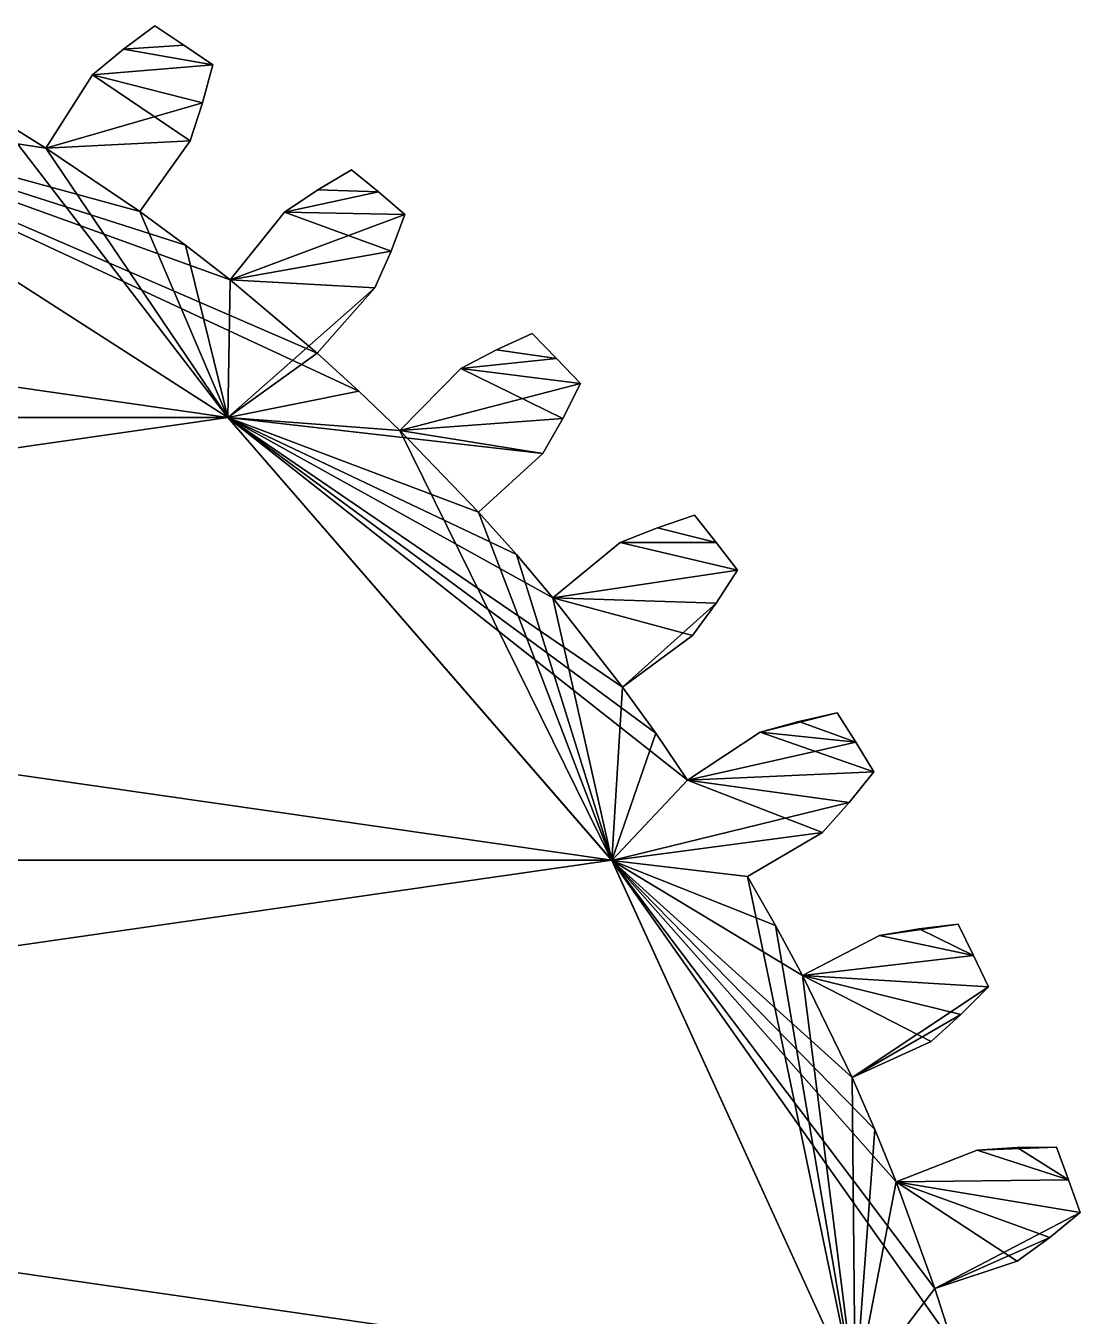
# Model space of a CAD drawing. Header units: inches. Extents: x -30 to 30, y -30 to 30.
# Drawn here: x 14.75 to 28.32, y 8.46 to 25.07 of the extents above; entities that cross this region are included whole.
import ezdxf

# ---------------------------------------------------------------- set-up
doc = ezdxf.new("R2010")
doc.units = ezdxf.units.IN
doc.header["$LTSCALE"] = 65.185185
doc.header["$MEASUREMENT"] = 0
for name, color, linetype in [('1', 7, 'CONTINUOUS'), ('12', 7, 'CONTINUOUS'), ('13', 7, 'CONTINUOUS'), ('15', 7, 'CONTINUOUS'), ('16', 7, 'CONTINUOUS'), ('17', 7, 'CONTINUOUS'), ('18', 7, 'CONTINUOUS'), ('19', 7, 'CONTINUOUS'), ('192', 7, 'CONTINUOUS'), ('193', 7, 'CONTINUOUS'), ('194', 7, 'CONTINUOUS'), ('195', 7, 'CONTINUOUS'), ('196', 7, 'CONTINUOUS'), ('197', 7, 'CONTINUOUS'), ('198', 7, 'CONTINUOUS'), ('199', 7, 'CONTINUOUS'), ('2', 7, 'CONTINUOUS'), ('20', 7, 'CONTINUOUS'), ('200', 7, 'CONTINUOUS'), ('201', 7, 'CONTINUOUS'), ('202', 7, 'CONTINUOUS'), ('203', 7, 'CONTINUOUS'), ('204', 7, 'CONTINUOUS'), ('205', 7, 'CONTINUOUS'), ('206', 7, 'CONTINUOUS'), ('207', 7, 'CONTINUOUS'), ('208', 7, 'CONTINUOUS'), ('209', 7, 'CONTINUOUS'), ('21', 7, 'CONTINUOUS'), ('210', 7, 'CONTINUOUS'), ('211', 7, 'CONTINUOUS'), ('212', 7, 'CONTINUOUS'), ('22', 7, 'CONTINUOUS'), ('23', 7, 'CONTINUOUS'), ('24', 7, 'CONTINUOUS'), ('25', 7, 'CONTINUOUS'), ('26', 7, 'CONTINUOUS'), ('27', 7, 'CONTINUOUS'), ('28', 7, 'CONTINUOUS'), ('29', 7, 'CONTINUOUS'), ('30', 7, 'CONTINUOUS'), ('31', 7, 'CONTINUOUS'), ('32', 7, 'CONTINUOUS'), ('34', 7, 'CONTINUOUS'), ('35', 7, 'CONTINUOUS'), ('363', 7, 'CONTINUOUS'), ('364', 7, 'CONTINUOUS'), ('368', 7, 'CONTINUOUS'), ('369', 7, 'CONTINUOUS')]:
    doc.layers.add(name, color=color, linetype=linetype)

msp = doc.modelspace()

# ---------------------------------------------------------------- linework, layer by layer
at = {"layer": '1', "color": 1, "linetype": 'CONTINUOUS'}
for points in [[(16.415, 25.07), (16.789, 24.822), (16.011, 24.769), (16.415, 25.07)], [(17.158, 24.568), (15.613, 24.439), (16.011, 24.769), (17.158, 24.568)], [(16.789, 24.822), (17.158, 24.568), (16.011, 24.769), (16.789, 24.822)], [(15.613, 24.439), (16.87, 23.588), (15.011, 23.496), (15.613, 24.439)], [(17.158, 24.568), (17.029, 24.08), (15.613, 24.439), (17.158, 24.568)], [(17.029, 24.08), (16.87, 23.588), (15.613, 24.439), (17.029, 24.08)], [(18.501, 20.858), (19.041, 20.367), (11.009, 24.105), (18.501, 20.858)], [(17.384, 21.798), (18.501, 20.858), (11.009, 24.105), (17.384, 21.798)], [(19.041, 20.367), (17.354, 20.027), (11.009, 24.105), (19.041, 20.367)], [(16.22, 22.678), (16.808, 22.246), (11.009, 24.105), (16.22, 22.678)], [(15.011, 23.496), (16.22, 22.678), (11.009, 24.105), (15.011, 23.496)], [(16.808, 22.246), (17.384, 21.798), (11.009, 24.105), (16.808, 22.246)], [(14.39, 23.881), (15.011, 23.496), (11.009, 24.105), (14.39, 23.881)], [(16.87, 23.588), (16.22, 22.678), (15.011, 23.496), (16.87, 23.588)], [(18.946, 23.217), (19.291, 22.931), (18.512, 22.96), (18.946, 23.217)], [(19.291, 22.931), (18.082, 22.673), (18.512, 22.96), (19.291, 22.931)], [(19.291, 22.931), (19.632, 22.64), (18.082, 22.673), (19.291, 22.931)], [(18.082, 22.673), (19.453, 22.168), (17.384, 21.798), (18.082, 22.673)], [(19.632, 22.64), (19.453, 22.168), (18.082, 22.673), (19.632, 22.64)], [(19.453, 22.168), (19.244, 21.695), (17.384, 21.798), (19.453, 22.168)], [(19.244, 21.695), (18.501, 20.858), (17.384, 21.798), (19.244, 21.695)], [(21.269, 21.11), (21.583, 20.789), (20.811, 20.899), (21.269, 21.11)], [(21.583, 20.789), (20.353, 20.658), (20.811, 20.899), (21.583, 20.789)], [(21.583, 20.789), (21.891, 20.464), (20.353, 20.658), (21.583, 20.789)], [(20.353, 20.658), (21.663, 20.014), (19.568, 19.862), (20.353, 20.658)], [(21.891, 20.464), (21.663, 20.014), (20.353, 20.658), (21.891, 20.464)], [(19.041, 20.367), (19.568, 19.862), (17.354, 20.027), (19.041, 20.367)], [(21.406, 19.565), (20.58, 18.81), (17.354, 20.027), (21.406, 19.565)], [(19.568, 19.862), (21.406, 19.565), (17.354, 20.027), (19.568, 19.862)], [(22.434, 16.556), (22.86, 15.963), (17.354, 20.027), (22.434, 16.556)], [(21.537, 17.707), (22.434, 16.556), (17.354, 20.027), (21.537, 17.707)], [(22.86, 15.963), (23.27, 15.359), (17.354, 20.027), (22.86, 15.963)], [(23.27, 15.359), (22.294, 14.326), (17.354, 20.027), (23.27, 15.359)], [(20.58, 18.81), (21.066, 18.265), (17.354, 20.027), (20.58, 18.81)], [(21.066, 18.265), (21.537, 17.707), (17.354, 20.027), (21.066, 18.265)], [(21.663, 20.014), (21.406, 19.565), (19.568, 19.862), (21.663, 20.014)], [(23.637, 18.419), (22.401, 18.418), (22.881, 18.609), (23.637, 18.419)], [(23.359, 18.771), (23.637, 18.419), (22.881, 18.609), (23.359, 18.771)], [(22.401, 18.418), (23.91, 18.063), (21.537, 17.707), (22.401, 18.418)], [(23.637, 18.419), (23.91, 18.063), (22.401, 18.418), (23.637, 18.419)], [(23.91, 18.063), (23.637, 17.639), (21.537, 17.707), (23.91, 18.063)], [(23.637, 17.639), (23.334, 17.22), (21.537, 17.707), (23.637, 17.639)], [(23.334, 17.22), (22.434, 16.556), (21.537, 17.707), (23.334, 17.22)], [(25.433, 15.847), (24.203, 15.975), (24.701, 16.115), (25.433, 15.847)], [(25.193, 16.226), (25.433, 15.847), (24.701, 16.115), (25.193, 16.226)], [(24.203, 15.975), (25.667, 15.465), (23.27, 15.359), (24.203, 15.975)], [(25.433, 15.847), (25.667, 15.465), (24.203, 15.975), (25.433, 15.847)], [(25.667, 15.465), (25.351, 15.072), (23.27, 15.359), (25.667, 15.465)], [(23.27, 15.359), (25.006, 14.687), (22.294, 14.326), (23.27, 15.359)], [(25.351, 15.072), (25.006, 14.687), (23.27, 15.359), (25.351, 15.072)], [(25.006, 14.687), (24.041, 14.12), (22.294, 14.326), (25.006, 14.687)], [(26.452, 8.813), (26.674, 8.118), (22.294, 14.326), (26.452, 8.813)], [(25.954, 10.186), (26.452, 8.813), (22.294, 14.326), (25.954, 10.186)], [(26.674, 8.118), (25.427, 7.465), (22.294, 14.326), (26.674, 8.118)], [(25.386, 11.53), (25.679, 10.862), (22.294, 14.326), (25.386, 11.53)], [(24.748, 12.843), (25.386, 11.53), (22.294, 14.326), (24.748, 12.843)], [(25.679, 10.862), (25.954, 10.186), (22.294, 14.326), (25.679, 10.862)], [(24.041, 14.12), (24.403, 13.486), (22.294, 14.326), (24.041, 14.12)], [(24.403, 13.486), (24.748, 12.843), (22.294, 14.326), (24.403, 13.486)], [(26.751, 13.504), (26.95, 13.102), (26.25, 13.445), (26.751, 13.504)], [(25.74, 13.358), (26.95, 13.102), (24.748, 12.843), (25.74, 13.358)], [(26.95, 13.102), (25.74, 13.358), (26.25, 13.445), (26.95, 13.102)], [(26.95, 13.102), (27.143, 12.697), (24.748, 12.843), (26.95, 13.102)], [(26.788, 12.34), (26.404, 11.993), (24.748, 12.843), (26.788, 12.34)], [(26.404, 11.993), (25.386, 11.53), (24.748, 12.843), (26.404, 11.993)], [(27.143, 12.697), (26.788, 12.34), (24.748, 12.843), (27.143, 12.697)], [(28.016, 10.634), (28.172, 10.213), (27.512, 10.628), (28.016, 10.634)], [(26.996, 10.594), (28.172, 10.213), (25.954, 10.186), (26.996, 10.594)], [(28.172, 10.213), (26.996, 10.594), (27.512, 10.628), (28.172, 10.213)], [(28.172, 10.213), (28.322, 9.791), (25.954, 10.186), (28.172, 10.213)], [(27.931, 9.472), (27.513, 9.167), (25.954, 10.186), (27.931, 9.472)], [(27.513, 9.167), (26.452, 8.813), (25.954, 10.186), (27.513, 9.167)], [(28.322, 9.791), (27.931, 9.472), (25.954, 10.186), (28.322, 9.791)]]:
    msp.add_3dface(points, dxfattribs=at)
at = {"layer": '12', "color": 1, "linetype": 'CONTINUOUS'}
for points in [[(27.513, 9.167, 6), (26.452, 8.813, 6), (26.452, 8.813), (27.513, 9.167, 6)], [(27.513, 9.167), (27.513, 9.167, 6), (26.452, 8.813), (27.513, 9.167)]]:
    msp.add_3dface(points, dxfattribs=at)
at = {"layer": '13', "color": 1, "linetype": 'CONTINUOUS'}
for points in [[(26.452, 8.813, 6), (26.674, 8.118, 6), (26.452, 8.813), (26.452, 8.813, 6)], [(26.452, 8.813), (26.674, 8.118, 6), (26.674, 8.118), (26.452, 8.813)]]:
    msp.add_3dface(points, dxfattribs=at)
at = {"layer": '15', "color": 1, "linetype": 'CONTINUOUS'}
for points in [[(26.404, 11.993, 6), (25.386, 11.53, 6), (25.386, 11.53), (26.404, 11.993, 6)], [(26.404, 11.993), (26.404, 11.993, 6), (25.386, 11.53), (26.404, 11.993)]]:
    msp.add_3dface(points, dxfattribs=at)
at = {"layer": '16', "color": 1, "linetype": 'CONTINUOUS'}
for points in [[(25.386, 11.53, 6), (25.679, 10.862, 6), (25.386, 11.53), (25.386, 11.53, 6)], [(25.386, 11.53), (25.679, 10.862, 6), (25.679, 10.862), (25.386, 11.53)], [(25.679, 10.862, 6), (25.954, 10.186, 6), (25.679, 10.862), (25.679, 10.862, 6)], [(25.954, 10.186, 6), (25.954, 10.186), (25.679, 10.862), (25.954, 10.186, 6)]]:
    msp.add_3dface(points, dxfattribs=at)
at = {"layer": '17', "color": 1, "linetype": 'CONTINUOUS'}
for points in [[(25.954, 10.186, 6), (26.996, 10.594, 6), (26.996, 10.594), (25.954, 10.186, 6)], [(25.954, 10.186, 6), (26.996, 10.594), (25.954, 10.186), (25.954, 10.186, 6)]]:
    msp.add_3dface(points, dxfattribs=at)
at = {"layer": '18', "color": 1, "linetype": 'CONTINUOUS'}
for points in [[(25.006, 14.687, 6), (24.041, 14.12, 6), (24.041, 14.12), (25.006, 14.687, 6)], [(25.006, 14.687), (25.006, 14.687, 6), (24.041, 14.12), (25.006, 14.687)]]:
    msp.add_3dface(points, dxfattribs=at)
at = {"layer": '19', "color": 1, "linetype": 'CONTINUOUS'}
for points in [[(24.041, 14.12, 6), (24.403, 13.486, 6), (24.041, 14.12), (24.041, 14.12, 6)], [(24.041, 14.12), (24.403, 13.486, 6), (24.403, 13.486), (24.041, 14.12)], [(24.403, 13.486, 6), (24.748, 12.843, 6), (24.403, 13.486), (24.403, 13.486, 6)], [(24.748, 12.843, 6), (24.748, 12.843), (24.403, 13.486), (24.748, 12.843, 6)]]:
    msp.add_3dface(points, dxfattribs=at)
at = {"layer": '192', "color": 1, "linetype": 'CONTINUOUS'}
for points in [[(28.322, 9.791, 6), (27.931, 9.472, 6), (28.322, 9.791), (28.322, 9.791, 6)], [(28.322, 9.791), (27.931, 9.472, 6), (27.931, 9.472), (28.322, 9.791)], [(27.931, 9.472, 6), (27.513, 9.167, 6), (27.931, 9.472), (27.931, 9.472, 6)], [(27.513, 9.167, 6), (27.513, 9.167), (27.931, 9.472), (27.513, 9.167, 6)]]:
    msp.add_3dface(points, dxfattribs=at)
at = {"layer": '193', "color": 1, "linetype": 'CONTINUOUS'}
for points in [[(28.016, 10.634, 6), (28.172, 10.213, 6), (28.016, 10.634), (28.016, 10.634, 6)], [(28.016, 10.634), (28.172, 10.213, 6), (28.172, 10.213), (28.016, 10.634)], [(28.172, 10.213, 6), (28.322, 9.791, 6), (28.172, 10.213), (28.172, 10.213, 6)], [(28.322, 9.791, 6), (28.322, 9.791), (28.172, 10.213), (28.322, 9.791, 6)]]:
    msp.add_3dface(points, dxfattribs=at)
at = {"layer": '194', "color": 1, "linetype": 'CONTINUOUS'}
for points in [[(27.512, 10.628, 6), (28.016, 10.634, 6), (27.512, 10.628), (27.512, 10.628, 6)], [(28.016, 10.634, 6), (28.016, 10.634), (27.512, 10.628), (28.016, 10.634, 6)], [(26.996, 10.594, 6), (27.512, 10.628, 6), (26.996, 10.594), (26.996, 10.594, 6)], [(26.996, 10.594), (27.512, 10.628, 6), (27.512, 10.628), (26.996, 10.594)]]:
    msp.add_3dface(points, dxfattribs=at)
at = {"layer": '195', "color": 1, "linetype": 'CONTINUOUS'}
for points in [[(27.143, 12.697, 6), (26.788, 12.34, 6), (27.143, 12.697), (27.143, 12.697, 6)], [(27.143, 12.697), (26.788, 12.34, 6), (26.788, 12.34), (27.143, 12.697)], [(26.788, 12.34, 6), (26.404, 11.993, 6), (26.788, 12.34), (26.788, 12.34, 6)], [(26.404, 11.993, 6), (26.404, 11.993), (26.788, 12.34), (26.404, 11.993, 6)]]:
    msp.add_3dface(points, dxfattribs=at)
at = {"layer": '196', "color": 1, "linetype": 'CONTINUOUS'}
for points in [[(26.751, 13.504, 6), (26.95, 13.102, 6), (26.751, 13.504), (26.751, 13.504, 6)], [(26.751, 13.504), (26.95, 13.102, 6), (26.95, 13.102), (26.751, 13.504)], [(26.95, 13.102, 6), (27.143, 12.697, 6), (26.95, 13.102), (26.95, 13.102, 6)], [(27.143, 12.697, 6), (27.143, 12.697), (26.95, 13.102), (27.143, 12.697, 6)]]:
    msp.add_3dface(points, dxfattribs=at)
at = {"layer": '197', "color": 1, "linetype": 'CONTINUOUS'}
for points in [[(26.25, 13.445, 6), (26.751, 13.504, 6), (26.25, 13.445), (26.25, 13.445, 6)], [(26.751, 13.504, 6), (26.751, 13.504), (26.25, 13.445), (26.751, 13.504, 6)], [(25.74, 13.358, 6), (26.25, 13.445, 6), (25.74, 13.358), (25.74, 13.358, 6)], [(25.74, 13.358), (26.25, 13.445, 6), (26.25, 13.445), (25.74, 13.358)]]:
    msp.add_3dface(points, dxfattribs=at)
at = {"layer": '198', "color": 1, "linetype": 'CONTINUOUS'}
for points in [[(25.667, 15.465, 6), (25.351, 15.072, 6), (25.667, 15.465), (25.667, 15.465, 6)], [(25.667, 15.465), (25.351, 15.072, 6), (25.351, 15.072), (25.667, 15.465)], [(25.351, 15.072, 6), (25.006, 14.687, 6), (25.351, 15.072), (25.351, 15.072, 6)], [(25.006, 14.687, 6), (25.006, 14.687), (25.351, 15.072), (25.006, 14.687, 6)]]:
    msp.add_3dface(points, dxfattribs=at)
at = {"layer": '199', "color": 1, "linetype": 'CONTINUOUS'}
for points in [[(25.193, 16.226, 6), (25.433, 15.847, 6), (25.193, 16.226), (25.193, 16.226, 6)], [(25.193, 16.226), (25.433, 15.847, 6), (25.433, 15.847), (25.193, 16.226)], [(25.433, 15.847, 6), (25.667, 15.465, 6), (25.433, 15.847), (25.433, 15.847, 6)], [(25.667, 15.465, 6), (25.667, 15.465), (25.433, 15.847), (25.667, 15.465, 6)]]:
    msp.add_3dface(points, dxfattribs=at)
at = {"layer": '2', "color": 1, "linetype": 'CONTINUOUS'}
for points in [[(16.415, 25.07, 6), (16.011, 24.769, 6), (16.789, 24.822, 6), (16.415, 25.07, 6)], [(16.011, 24.769, 6), (15.613, 24.439, 6), (17.158, 24.568, 6), (16.011, 24.769, 6)], [(16.789, 24.822, 6), (16.011, 24.769, 6), (17.158, 24.568, 6), (16.789, 24.822, 6)], [(15.613, 24.439, 6), (15.011, 23.496, 6), (17.029, 24.08, 6), (15.613, 24.439, 6)], [(17.158, 24.568, 6), (15.613, 24.439, 6), (17.029, 24.08, 6), (17.158, 24.568, 6)], [(17.354, 20.027, 6), (14.39, 23.881, 6), (11.009, 24.105, 6), (17.354, 20.027, 6)], [(17.029, 24.08, 6), (15.011, 23.496, 6), (16.87, 23.588, 6), (17.029, 24.08, 6)], [(15.011, 23.496, 6), (14.39, 23.881, 6), (17.354, 20.027, 6), (15.011, 23.496, 6)], [(16.87, 23.588, 6), (15.011, 23.496, 6), (16.22, 22.678, 6), (16.87, 23.588, 6)], [(16.22, 22.678, 6), (15.011, 23.496, 6), (17.354, 20.027, 6), (16.22, 22.678, 6)], [(18.946, 23.217, 6), (18.512, 22.96, 6), (19.291, 22.931, 6), (18.946, 23.217, 6)], [(18.512, 22.96, 6), (18.082, 22.673, 6), (19.291, 22.931, 6), (18.512, 22.96, 6)], [(19.291, 22.931, 6), (18.082, 22.673, 6), (19.632, 22.64, 6), (19.291, 22.931, 6)], [(16.808, 22.246, 6), (16.22, 22.678, 6), (17.354, 20.027, 6), (16.808, 22.246, 6)], [(18.082, 22.673, 6), (17.384, 21.798, 6), (19.632, 22.64, 6), (18.082, 22.673, 6)], [(19.632, 22.64, 6), (17.384, 21.798, 6), (19.453, 22.168, 6), (19.632, 22.64, 6)], [(17.384, 21.798, 6), (16.808, 22.246, 6), (17.354, 20.027, 6), (17.384, 21.798, 6)], [(19.453, 22.168, 6), (17.384, 21.798, 6), (19.244, 21.695, 6), (19.453, 22.168, 6)], [(19.244, 21.695, 6), (17.384, 21.798, 6), (17.354, 20.027, 6), (19.244, 21.695, 6)], [(18.501, 20.858, 6), (19.244, 21.695, 6), (17.354, 20.027, 6), (18.501, 20.858, 6)], [(21.269, 21.11, 6), (20.811, 20.899, 6), (21.583, 20.789, 6), (21.269, 21.11, 6)], [(19.041, 20.367, 6), (18.501, 20.858, 6), (17.354, 20.027, 6), (19.041, 20.367, 6)], [(20.811, 20.899, 6), (20.353, 20.658, 6), (21.583, 20.789, 6), (20.811, 20.899, 6)], [(21.583, 20.789, 6), (20.353, 20.658, 6), (21.891, 20.464, 6), (21.583, 20.789, 6)], [(20.353, 20.658, 6), (19.568, 19.862, 6), (21.891, 20.464, 6), (20.353, 20.658, 6)], [(21.891, 20.464, 6), (19.568, 19.862, 6), (21.663, 20.014, 6), (21.891, 20.464, 6)], [(19.568, 19.862, 6), (19.041, 20.367, 6), (17.354, 20.027, 6), (19.568, 19.862, 6)], [(22.294, 14.326, 6), (19.568, 19.862, 6), (17.354, 20.027, 6), (22.294, 14.326, 6)], [(21.663, 20.014, 6), (19.568, 19.862, 6), (21.406, 19.565, 6), (21.663, 20.014, 6)], [(21.406, 19.565, 6), (19.568, 19.862, 6), (20.58, 18.81, 6), (21.406, 19.565, 6)], [(20.58, 18.81, 6), (19.568, 19.862, 6), (22.294, 14.326, 6), (20.58, 18.81, 6)], [(21.066, 18.265, 6), (20.58, 18.81, 6), (22.294, 14.326, 6), (21.066, 18.265, 6)], [(22.881, 18.609, 6), (22.401, 18.418, 6), (23.637, 18.419, 6), (22.881, 18.609, 6)], [(23.359, 18.771, 6), (22.881, 18.609, 6), (23.637, 18.419, 6), (23.359, 18.771, 6)], [(22.401, 18.418, 6), (21.537, 17.707, 6), (23.91, 18.063, 6), (22.401, 18.418, 6)], [(23.637, 18.419, 6), (22.401, 18.418, 6), (23.91, 18.063, 6), (23.637, 18.419, 6)], [(21.537, 17.707, 6), (21.066, 18.265, 6), (22.294, 14.326, 6), (21.537, 17.707, 6)], [(23.91, 18.063, 6), (21.537, 17.707, 6), (23.637, 17.639, 6), (23.91, 18.063, 6)], [(23.637, 17.639, 6), (21.537, 17.707, 6), (22.434, 16.556, 6), (23.637, 17.639, 6)], [(22.434, 16.556, 6), (21.537, 17.707, 6), (22.294, 14.326, 6), (22.434, 16.556, 6)], [(23.334, 17.22, 6), (23.637, 17.639, 6), (22.434, 16.556, 6), (23.334, 17.22, 6)], [(22.86, 15.963, 6), (22.434, 16.556, 6), (22.294, 14.326, 6), (22.86, 15.963, 6)], [(24.701, 16.115, 6), (24.203, 15.975, 6), (25.193, 16.226, 6), (24.701, 16.115, 6)], [(25.193, 16.226, 6), (24.203, 15.975, 6), (25.433, 15.847, 6), (25.193, 16.226, 6)], [(23.27, 15.359, 6), (22.86, 15.963, 6), (22.294, 14.326, 6), (23.27, 15.359, 6)], [(24.203, 15.975, 6), (23.27, 15.359, 6), (25.433, 15.847, 6), (24.203, 15.975, 6)], [(25.433, 15.847, 6), (23.27, 15.359, 6), (25.667, 15.465, 6), (25.433, 15.847, 6)], [(25.667, 15.465, 6), (23.27, 15.359, 6), (25.351, 15.072, 6), (25.667, 15.465, 6)], [(25.351, 15.072, 6), (23.27, 15.359, 6), (22.294, 14.326, 6), (25.351, 15.072, 6)], [(25.006, 14.687, 6), (25.351, 15.072, 6), (22.294, 14.326, 6), (25.006, 14.687, 6)], [(24.041, 14.12, 6), (25.006, 14.687, 6), (22.294, 14.326, 6), (24.041, 14.12, 6)], [(25.427, 7.465, 6), (24.041, 14.12, 6), (22.294, 14.326, 6), (25.427, 7.465, 6)], [(24.403, 13.486, 6), (24.041, 14.12, 6), (25.427, 7.465, 6), (24.403, 13.486, 6)], [(24.748, 12.843, 6), (24.403, 13.486, 6), (25.427, 7.465, 6), (24.748, 12.843, 6)], [(26.25, 13.445, 6), (25.74, 13.358, 6), (26.751, 13.504, 6), (26.25, 13.445, 6)], [(26.751, 13.504, 6), (25.74, 13.358, 6), (26.95, 13.102, 6), (26.751, 13.504, 6)], [(25.74, 13.358, 6), (24.748, 12.843, 6), (26.95, 13.102, 6), (25.74, 13.358, 6)], [(26.95, 13.102, 6), (24.748, 12.843, 6), (27.143, 12.697, 6), (26.95, 13.102, 6)], [(27.143, 12.697, 6), (24.748, 12.843, 6), (25.386, 11.53, 6), (27.143, 12.697, 6)], [(25.386, 11.53, 6), (24.748, 12.843, 6), (25.427, 7.465, 6), (25.386, 11.53, 6)], [(26.788, 12.34, 6), (27.143, 12.697, 6), (25.386, 11.53, 6), (26.788, 12.34, 6)], [(26.404, 11.993, 6), (26.788, 12.34, 6), (25.386, 11.53, 6), (26.404, 11.993, 6)], [(25.679, 10.862, 6), (25.386, 11.53, 6), (25.427, 7.465, 6), (25.679, 10.862, 6)], [(25.954, 10.186, 6), (25.679, 10.862, 6), (25.427, 7.465, 6), (25.954, 10.186, 6)], [(27.512, 10.628, 6), (26.996, 10.594, 6), (28.016, 10.634, 6), (27.512, 10.628, 6)], [(28.016, 10.634, 6), (26.996, 10.594, 6), (28.172, 10.213, 6), (28.016, 10.634, 6)], [(26.996, 10.594, 6), (25.954, 10.186, 6), (28.172, 10.213, 6), (26.996, 10.594, 6)], [(26.452, 8.813, 6), (25.954, 10.186, 6), (25.427, 7.465, 6), (26.452, 8.813, 6)], [(28.172, 10.213, 6), (25.954, 10.186, 6), (28.322, 9.791, 6), (28.172, 10.213, 6)], [(28.322, 9.791, 6), (25.954, 10.186, 6), (26.452, 8.813, 6), (28.322, 9.791, 6)], [(27.931, 9.472, 6), (28.322, 9.791, 6), (26.452, 8.813, 6), (27.931, 9.472, 6)], [(27.513, 9.167, 6), (27.931, 9.472, 6), (26.452, 8.813, 6), (27.513, 9.167, 6)], [(26.674, 8.118, 6), (26.452, 8.813, 6), (25.427, 7.465, 6), (26.674, 8.118, 6)]]:
    msp.add_3dface(points, dxfattribs=at)
at = {"layer": '20', "color": 1, "linetype": 'CONTINUOUS'}
for points in [[(24.748, 12.843, 6), (25.74, 13.358, 6), (25.74, 13.358), (24.748, 12.843, 6)], [(24.748, 12.843, 6), (25.74, 13.358), (24.748, 12.843), (24.748, 12.843, 6)]]:
    msp.add_3dface(points, dxfattribs=at)
at = {"layer": '200', "color": 1, "linetype": 'CONTINUOUS'}
for points in [[(24.203, 15.975, 6), (24.701, 16.115, 6), (24.203, 15.975), (24.203, 15.975, 6)], [(24.203, 15.975), (24.701, 16.115, 6), (24.701, 16.115), (24.203, 15.975)], [(24.701, 16.115, 6), (25.193, 16.226, 6), (24.701, 16.115), (24.701, 16.115, 6)], [(25.193, 16.226, 6), (25.193, 16.226), (24.701, 16.115), (25.193, 16.226, 6)]]:
    msp.add_3dface(points, dxfattribs=at)
at = {"layer": '201', "color": 1, "linetype": 'CONTINUOUS'}
for points in [[(23.91, 18.063, 6), (23.637, 17.639, 6), (23.91, 18.063), (23.91, 18.063, 6)], [(23.91, 18.063), (23.637, 17.639, 6), (23.637, 17.639), (23.91, 18.063)], [(23.637, 17.639, 6), (23.334, 17.22, 6), (23.637, 17.639), (23.637, 17.639, 6)], [(23.334, 17.22, 6), (23.334, 17.22), (23.637, 17.639), (23.334, 17.22, 6)]]:
    msp.add_3dface(points, dxfattribs=at)
at = {"layer": '202', "color": 1, "linetype": 'CONTINUOUS'}
for points in [[(23.359, 18.771, 6), (23.637, 18.419, 6), (23.359, 18.771), (23.359, 18.771, 6)], [(23.359, 18.771), (23.637, 18.419, 6), (23.637, 18.419), (23.359, 18.771)], [(23.637, 18.419, 6), (23.91, 18.063, 6), (23.637, 18.419), (23.637, 18.419, 6)], [(23.91, 18.063, 6), (23.91, 18.063), (23.637, 18.419), (23.91, 18.063, 6)]]:
    msp.add_3dface(points, dxfattribs=at)
at = {"layer": '203', "color": 1, "linetype": 'CONTINUOUS'}
for points in [[(22.401, 18.418, 6), (22.881, 18.609, 6), (22.401, 18.418), (22.401, 18.418, 6)], [(22.401, 18.418), (22.881, 18.609, 6), (22.881, 18.609), (22.401, 18.418)], [(22.881, 18.609, 6), (23.359, 18.771, 6), (22.881, 18.609), (22.881, 18.609, 6)], [(23.359, 18.771, 6), (23.359, 18.771), (22.881, 18.609), (23.359, 18.771, 6)]]:
    msp.add_3dface(points, dxfattribs=at)
at = {"layer": '204', "color": 1, "linetype": 'CONTINUOUS'}
for points in [[(21.891, 20.464, 6), (21.663, 20.014, 6), (21.891, 20.464), (21.891, 20.464, 6)], [(21.891, 20.464), (21.663, 20.014, 6), (21.663, 20.014), (21.891, 20.464)], [(21.663, 20.014, 6), (21.406, 19.565, 6), (21.663, 20.014), (21.663, 20.014, 6)], [(21.406, 19.565, 6), (21.406, 19.565), (21.663, 20.014), (21.406, 19.565, 6)]]:
    msp.add_3dface(points, dxfattribs=at)
at = {"layer": '205', "color": 1, "linetype": 'CONTINUOUS'}
for points in [[(21.269, 21.11, 6), (21.583, 20.789, 6), (21.269, 21.11), (21.269, 21.11, 6)], [(21.269, 21.11), (21.583, 20.789, 6), (21.583, 20.789), (21.269, 21.11)], [(21.583, 20.789, 6), (21.891, 20.464, 6), (21.583, 20.789), (21.583, 20.789, 6)], [(21.891, 20.464, 6), (21.891, 20.464), (21.583, 20.789), (21.891, 20.464, 6)]]:
    msp.add_3dface(points, dxfattribs=at)
at = {"layer": '206', "color": 1, "linetype": 'CONTINUOUS'}
for points in [[(20.811, 20.899, 6), (21.269, 21.11, 6), (20.811, 20.899), (20.811, 20.899, 6)], [(21.269, 21.11, 6), (21.269, 21.11), (20.811, 20.899), (21.269, 21.11, 6)], [(20.353, 20.658, 6), (20.811, 20.899, 6), (20.353, 20.658), (20.353, 20.658, 6)], [(20.353, 20.658), (20.811, 20.899, 6), (20.811, 20.899), (20.353, 20.658)]]:
    msp.add_3dface(points, dxfattribs=at)
at = {"layer": '207', "color": 1, "linetype": 'CONTINUOUS'}
for points in [[(19.632, 22.64, 6), (19.453, 22.168, 6), (19.632, 22.64), (19.632, 22.64, 6)], [(19.632, 22.64), (19.453, 22.168, 6), (19.453, 22.168), (19.632, 22.64)], [(19.453, 22.168, 6), (19.244, 21.695, 6), (19.453, 22.168), (19.453, 22.168, 6)], [(19.244, 21.695, 6), (19.244, 21.695), (19.453, 22.168), (19.244, 21.695, 6)]]:
    msp.add_3dface(points, dxfattribs=at)
at = {"layer": '208', "color": 1, "linetype": 'CONTINUOUS'}
for points in [[(18.946, 23.217, 6), (19.291, 22.931, 6), (18.946, 23.217), (18.946, 23.217, 6)], [(18.946, 23.217), (19.291, 22.931, 6), (19.291, 22.931), (18.946, 23.217)], [(19.291, 22.931, 6), (19.632, 22.64, 6), (19.291, 22.931), (19.291, 22.931, 6)], [(19.632, 22.64, 6), (19.632, 22.64), (19.291, 22.931), (19.632, 22.64, 6)]]:
    msp.add_3dface(points, dxfattribs=at)
at = {"layer": '209', "color": 1, "linetype": 'CONTINUOUS'}
for points in [[(18.512, 22.96, 6), (18.946, 23.217, 6), (18.512, 22.96), (18.512, 22.96, 6)], [(18.946, 23.217, 6), (18.946, 23.217), (18.512, 22.96), (18.946, 23.217, 6)], [(18.082, 22.673, 6), (18.512, 22.96, 6), (18.082, 22.673), (18.082, 22.673, 6)], [(18.082, 22.673), (18.512, 22.96, 6), (18.512, 22.96), (18.082, 22.673)]]:
    msp.add_3dface(points, dxfattribs=at)
at = {"layer": '21', "color": 1, "linetype": 'CONTINUOUS'}
for points in [[(23.334, 17.22, 6), (22.434, 16.556, 6), (22.434, 16.556), (23.334, 17.22, 6)], [(23.334, 17.22), (23.334, 17.22, 6), (22.434, 16.556), (23.334, 17.22)]]:
    msp.add_3dface(points, dxfattribs=at)
at = {"layer": '210', "color": 1, "linetype": 'CONTINUOUS'}
for points in [[(17.158, 24.568, 6), (17.029, 24.08, 6), (17.158, 24.568), (17.158, 24.568, 6)], [(17.158, 24.568), (17.029, 24.08, 6), (17.029, 24.08), (17.158, 24.568)], [(17.029, 24.08, 6), (16.87, 23.588, 6), (17.029, 24.08), (17.029, 24.08, 6)], [(16.87, 23.588, 6), (16.87, 23.588), (17.029, 24.08), (16.87, 23.588, 6)]]:
    msp.add_3dface(points, dxfattribs=at)
at = {"layer": '211', "color": 1, "linetype": 'CONTINUOUS'}
for points in [[(16.415, 25.07, 6), (16.789, 24.822, 6), (16.415, 25.07), (16.415, 25.07, 6)], [(16.415, 25.07), (16.789, 24.822, 6), (16.789, 24.822), (16.415, 25.07)], [(16.789, 24.822, 6), (17.158, 24.568, 6), (16.789, 24.822), (16.789, 24.822, 6)], [(17.158, 24.568, 6), (17.158, 24.568), (16.789, 24.822), (17.158, 24.568, 6)]]:
    msp.add_3dface(points, dxfattribs=at)
at = {"layer": '212', "color": 1, "linetype": 'CONTINUOUS'}
for points in [[(16.011, 24.769, 6), (16.415, 25.07, 6), (16.011, 24.769), (16.011, 24.769, 6)], [(16.415, 25.07, 6), (16.415, 25.07), (16.011, 24.769), (16.415, 25.07, 6)], [(15.613, 24.439, 6), (16.011, 24.769, 6), (15.613, 24.439), (15.613, 24.439, 6)], [(15.613, 24.439), (16.011, 24.769, 6), (16.011, 24.769), (15.613, 24.439)]]:
    msp.add_3dface(points, dxfattribs=at)
at = {"layer": '22', "color": 1, "linetype": 'CONTINUOUS'}
for points in [[(22.434, 16.556, 6), (22.86, 15.963, 6), (22.434, 16.556), (22.434, 16.556, 6)], [(22.434, 16.556), (22.86, 15.963, 6), (22.86, 15.963), (22.434, 16.556)], [(22.86, 15.963, 6), (23.27, 15.359, 6), (22.86, 15.963), (22.86, 15.963, 6)], [(23.27, 15.359, 6), (23.27, 15.359), (22.86, 15.963), (23.27, 15.359, 6)]]:
    msp.add_3dface(points, dxfattribs=at)
at = {"layer": '23', "color": 1, "linetype": 'CONTINUOUS'}
for points in [[(23.27, 15.359, 6), (24.203, 15.975, 6), (24.203, 15.975), (23.27, 15.359, 6)], [(23.27, 15.359, 6), (24.203, 15.975), (23.27, 15.359), (23.27, 15.359, 6)]]:
    msp.add_3dface(points, dxfattribs=at)
at = {"layer": '24', "color": 1, "linetype": 'CONTINUOUS'}
for points in [[(21.406, 19.565, 6), (20.58, 18.81, 6), (20.58, 18.81), (21.406, 19.565, 6)], [(21.406, 19.565), (21.406, 19.565, 6), (20.58, 18.81), (21.406, 19.565)]]:
    msp.add_3dface(points, dxfattribs=at)
at = {"layer": '25', "color": 1, "linetype": 'CONTINUOUS'}
for points in [[(20.58, 18.81, 6), (21.066, 18.265, 6), (20.58, 18.81), (20.58, 18.81, 6)], [(20.58, 18.81), (21.066, 18.265, 6), (21.066, 18.265), (20.58, 18.81)], [(21.066, 18.265, 6), (21.537, 17.707, 6), (21.066, 18.265), (21.066, 18.265, 6)], [(21.537, 17.707, 6), (21.537, 17.707), (21.066, 18.265), (21.537, 17.707, 6)]]:
    msp.add_3dface(points, dxfattribs=at)
at = {"layer": '26', "color": 1, "linetype": 'CONTINUOUS'}
for points in [[(21.537, 17.707, 6), (22.401, 18.418, 6), (22.401, 18.418), (21.537, 17.707, 6)], [(21.537, 17.707, 6), (22.401, 18.418), (21.537, 17.707), (21.537, 17.707, 6)]]:
    msp.add_3dface(points, dxfattribs=at)
at = {"layer": '27', "color": 1, "linetype": 'CONTINUOUS'}
for points in [[(19.244, 21.695, 6), (18.501, 20.858, 6), (18.501, 20.858), (19.244, 21.695, 6)], [(19.244, 21.695), (19.244, 21.695, 6), (18.501, 20.858), (19.244, 21.695)]]:
    msp.add_3dface(points, dxfattribs=at)
at = {"layer": '28', "color": 1, "linetype": 'CONTINUOUS'}
for points in [[(18.501, 20.858, 6), (19.041, 20.367, 6), (18.501, 20.858), (18.501, 20.858, 6)], [(18.501, 20.858), (19.041, 20.367, 6), (19.041, 20.367), (18.501, 20.858)], [(19.041, 20.367, 6), (19.568, 19.862, 6), (19.041, 20.367), (19.041, 20.367, 6)], [(19.568, 19.862, 6), (19.568, 19.862), (19.041, 20.367), (19.568, 19.862, 6)]]:
    msp.add_3dface(points, dxfattribs=at)
at = {"layer": '29', "color": 1, "linetype": 'CONTINUOUS'}
for points in [[(19.568, 19.862, 6), (20.353, 20.658, 6), (20.353, 20.658), (19.568, 19.862, 6)], [(19.568, 19.862, 6), (20.353, 20.658), (19.568, 19.862), (19.568, 19.862, 6)]]:
    msp.add_3dface(points, dxfattribs=at)
at = {"layer": '30', "color": 1, "linetype": 'CONTINUOUS'}
for points in [[(16.87, 23.588, 6), (16.22, 22.678, 6), (16.22, 22.678), (16.87, 23.588, 6)], [(16.87, 23.588), (16.87, 23.588, 6), (16.22, 22.678), (16.87, 23.588)]]:
    msp.add_3dface(points, dxfattribs=at)
at = {"layer": '31', "color": 1, "linetype": 'CONTINUOUS'}
for points in [[(16.22, 22.678, 6), (16.808, 22.246, 6), (16.22, 22.678), (16.22, 22.678, 6)], [(16.22, 22.678), (16.808, 22.246, 6), (16.808, 22.246), (16.22, 22.678)], [(16.808, 22.246, 6), (17.384, 21.798, 6), (16.808, 22.246), (16.808, 22.246, 6)], [(17.384, 21.798, 6), (17.384, 21.798), (16.808, 22.246), (17.384, 21.798, 6)]]:
    msp.add_3dface(points, dxfattribs=at)
at = {"layer": '32', "color": 1, "linetype": 'CONTINUOUS'}
for points in [[(17.384, 21.798, 6), (18.082, 22.673, 6), (18.082, 22.673), (17.384, 21.798, 6)], [(17.384, 21.798, 6), (18.082, 22.673), (17.384, 21.798), (17.384, 21.798, 6)]]:
    msp.add_3dface(points, dxfattribs=at)
at = {"layer": '34', "color": 1, "linetype": 'CONTINUOUS'}
for points in [[(14.39, 23.881, 6), (15.011, 23.496, 6), (14.39, 23.881), (14.39, 23.881, 6)], [(15.011, 23.496, 6), (15.011, 23.496), (14.39, 23.881), (15.011, 23.496, 6)]]:
    msp.add_3dface(points, dxfattribs=at)
at = {"layer": '35', "color": 1, "linetype": 'CONTINUOUS'}
for points in [[(15.011, 23.496, 6), (15.613, 24.439, 6), (15.613, 24.439), (15.011, 23.496, 6)], [(15.011, 23.496, 6), (15.613, 24.439), (15.011, 23.496), (15.011, 23.496, 6)]]:
    msp.add_3dface(points, dxfattribs=at)
at = {"layer": '363', "color": 1, "linetype": 'CONTINUOUS'}
for points in [[(11.008, 24.105, 5), (-17.354, 20.027, 5), (17.354, 20.027, 5), (11.008, 24.105, 5)], [(-17.354, 20.027, 5), (-22.293, 14.327, 5), (17.354, 20.027, 5), (-17.354, 20.027, 5)], [(17.354, 20.027, 5), (-22.293, 14.327, 5), (22.293, 14.327, 5), (17.354, 20.027, 5)], [(-22.293, 14.327, 5), (-25.427, 7.466, 5), (22.293, 14.327, 5), (-22.293, 14.327, 5)], [(22.293, 14.327, 5), (-25.427, 7.466, 5), (25.427, 7.466, 5), (22.293, 14.327, 5)]]:
    msp.add_3dface(points, dxfattribs=at)
at = {"layer": '364', "color": 1, "linetype": 'CONTINUOUS'}
for points in [[(11.009, 24.105, 6), (11.008, 24.105, 5), (17.354, 20.027, 5), (11.009, 24.105, 6)], [(17.354, 20.027, 6), (11.009, 24.105, 6), (17.354, 20.027, 5), (17.354, 20.027, 6)], [(22.294, 14.326, 6), (17.354, 20.027, 6), (22.293, 14.327, 5), (22.294, 14.326, 6)], [(17.354, 20.027, 6), (17.354, 20.027, 5), (22.293, 14.327, 5), (17.354, 20.027, 6)], [(22.294, 14.326, 6), (22.293, 14.327, 5), (25.427, 7.466, 5), (22.294, 14.326, 6)], [(25.427, 7.465, 6), (22.294, 14.326, 6), (25.427, 7.466, 5), (25.427, 7.465, 6)]]:
    msp.add_3dface(points, dxfattribs=at)
at = {"layer": '368', "color": 1, "linetype": 'CONTINUOUS'}
for points in [[(-11.008, 24.105, 1), (17.354, 20.027, 1), (-17.354, 20.027, 1), (-11.008, 24.105, 1)], [(11.008, 24.105, 1), (17.354, 20.027, 1), (-11.008, 24.105, 1), (11.008, 24.105, 1)], [(-17.354, 20.027, 1), (22.293, 14.327, 1), (-22.293, 14.327, 1), (-17.354, 20.027, 1)], [(17.354, 20.027, 1), (22.293, 14.327, 1), (-17.354, 20.027, 1), (17.354, 20.027, 1)], [(-22.293, 14.327, 1), (25.427, 7.466, 1), (-25.427, 7.466, 1), (-22.293, 14.327, 1)], [(22.293, 14.327, 1), (25.427, 7.466, 1), (-22.293, 14.327, 1), (22.293, 14.327, 1)]]:
    msp.add_3dface(points, dxfattribs=at)
at = {"layer": '369', "color": 1, "linetype": 'CONTINUOUS'}
for points in [[(17.354, 20.027, 1), (11.008, 24.105, 1), (17.354, 20.027), (17.354, 20.027, 1)], [(17.354, 20.027), (11.008, 24.105, 1), (11.009, 24.105), (17.354, 20.027)], [(22.293, 14.327, 1), (17.354, 20.027, 1), (22.294, 14.326), (22.293, 14.327, 1)], [(22.294, 14.326), (17.354, 20.027, 1), (17.354, 20.027), (22.294, 14.326)], [(25.427, 7.466, 1), (22.293, 14.327, 1), (25.427, 7.465), (25.427, 7.466, 1)], [(25.427, 7.465), (22.293, 14.327, 1), (22.294, 14.326), (25.427, 7.465)]]:
    msp.add_3dface(points, dxfattribs=at)

doc.saveas('drawing.dxf')
